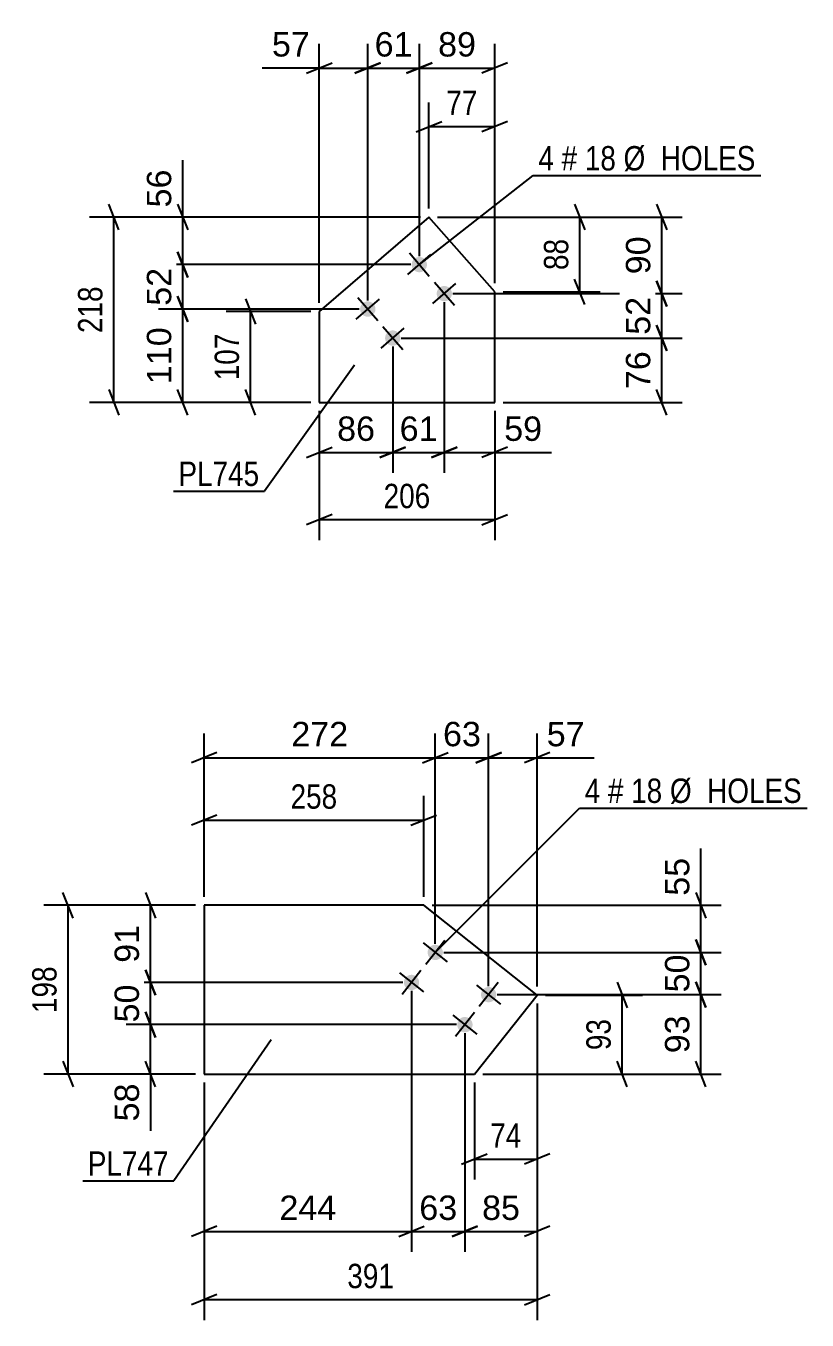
# Model space of a CAD drawing. Header units: millimetres. Extents: x 0 to 841, y 0 to 594.
# Drawn here: x 131 to 222.8, y 195.9 to 348 of the extents above; entities that cross this region are included whole.
import ezdxf

# ---------------------------------------------------------------- set-up
doc = ezdxf.new("R2010")
doc.units = ezdxf.units.MM
doc.styles.add('Arial', font='ARIAL.TTF', dxfattribs={"height": 0.2})
doc.styles.add('Arial Narrow', font='ARIALN.TTF', dxfattribs={"height": 0.2})

# ---------------------------------------------------------------- blocks, each defined once
blk = doc.blocks.new('Part-284934870-2156 - 2155')
at = {"color": 2, "linetype": 'Continuous'}
for p, q in [((151.91, 244.69), (151.91, 224.86)), ((177.72, 244.69), (151.91, 244.69)), ((191.05, 234.14), (177.72, 244.69)), ((183.68, 224.86), (191.05, 234.14)), ((151.91, 224.86), (183.68, 224.86))]:
    blk.add_line(p, q, dxfattribs=at)
blk = doc.blocks.new('Bolt-284934870-2157 - 2155')
at = {"linetype": 'Continuous'}
for points in [[(179.78, 238.59, -1), (178.37, 239.71, -1)], [(176.99, 235.06, -1), (175.58, 236.18, -1)], [(186.06, 233.63, -1), (184.65, 234.75, -1)], [(183.27, 230.1, -1), (181.85, 231.22, -1)]]:
    blk.add_hatch(color=1, dxfattribs=at).paths.add_polyline_path(points)
at = {"color": 1, "linetype": 'Continuous'}
for p, q in [((180.19, 240.56), (177.96, 237.74)), ((177.66, 240.27), (180.49, 238.03)), ((174.87, 236.74), (177.7, 234.5)), ((177.4, 237.03), (175.17, 234.21)), ((183.94, 235.31), (186.76, 233.07)), ((186.47, 235.6), (184.23, 232.78)), ((181.15, 231.78), (183.97, 229.54)), ((183.68, 232.07), (181.44, 229.25))]:
    blk.add_line(p, q, dxfattribs=at)
blk = doc.blocks.new('Part-284934870-2148 - 2147')
at = {"color": 2, "linetype": 'Continuous'}
for p, q in [((178.33, 325.57), (165.45, 314.48)), ((186.06, 316.79), (178.33, 325.57)), ((186.06, 303.79), (186.06, 316.79)), ((165.45, 314.48), (165.45, 303.79)), ((165.45, 303.79), (186.06, 303.79))]:
    blk.add_line(p, q, dxfattribs=at)
blk = doc.blocks.new('Bolt-284934870-2149 - 2147')
at = {"linetype": 'Continuous'}
for points in [[(177.89, 320.57, -1), (176.52, 319.4, -1)], [(180.82, 317.16, -1), (179.46, 315.99, -1)], [(171.83, 315.35, -1), (170.46, 314.17, -1)], [(174.76, 311.94, -1), (173.4, 310.76, -1)]]:
    blk.add_hatch(color=1, dxfattribs=at).paths.add_polyline_path(points)
at = {"color": 1, "linetype": 'Continuous'}
for p, q in [((175.84, 318.81), (178.57, 321.16)), ((176.03, 321.35), (178.38, 318.62)), ((178.97, 317.94), (181.32, 315.21)), ((178.78, 315.4), (181.51, 317.75)), ((169.78, 313.59), (172.51, 315.94)), ((169.97, 316.13), (172.32, 313.4)), ((172.72, 310.18), (175.44, 312.53)), ((172.91, 312.72), (175.26, 309.99))]:
    blk.add_line(p, q, dxfattribs=at)
blk = doc.blocks.new('StraightDimension-284934870-11101 - 2155')
at = {"color": 7, "linetype": 'Continuous'}
for p, q in [((209.69, 240.65), (210.89, 237.65)), ((180.08, 239.15), (212.69, 239.15)), ((210.29, 234.19), (210.29, 239.15)), ((210.89, 232.69), (209.69, 235.69)), ((186.35, 234.19), (212.69, 234.19))]:
    blk.add_line(p, q, dxfattribs=at)
at = {"color": 0}
blk.add_wipeout([(209.54, 239.49), (205.34, 239.49), (205.34, 233.85), (209.54, 233.85)], dxfattribs=at)
at = {"color": 3, "style": 'Arial'}
blk.add_text('50', height=2.865, rotation=90.0002, dxfattribs=at).set_placement((208.94, 234.45))
blk = doc.blocks.new('StraightDimension-284934870-3791 - 2155')
at = {"color": 7, "linetype": 'Continuous'}
for p, q in [((151.91, 245.69), (151.91, 257.54)), ((177.72, 245.69), (177.72, 257.54)), ((153.41, 255.29), (150.41, 254.09)), ((151.91, 254.69), (177.72, 254.69)), ((176.22, 254.09), (179.22, 255.29))]:
    blk.add_line(p, q, dxfattribs=at)
at = {"color": 0}
blk.add_wipeout([(168.15, 255.44), (168.15, 259.64), (161.47, 259.64), (161.47, 255.44)], dxfattribs=at)
at = {"color": 3, "style": 'Arial Narrow'}
blk.add_text('258', height=2.863, dxfattribs=at).set_placement((162.07, 256.04))
blk = doc.blocks.new('StraightDimension-284934870-3783 - 2155')
at = {"color": 7, "linetype": 'Continuous'}
for p, q in [((136.51, 243.19), (135.31, 246.19)), ((150.91, 244.69), (133.06, 244.69)), ((135.91, 224.86), (135.91, 244.69)), ((135.31, 226.36), (136.51, 223.36)), ((150.91, 224.86), (133.06, 224.86))]:
    blk.add_line(p, q, dxfattribs=at)
at = {"color": 0}
blk.add_wipeout([(135.16, 238.12), (130.96, 238.12), (130.96, 231.43), (135.16, 231.43)], dxfattribs=at)
at = {"color": 3, "style": 'Arial Narrow'}
blk.add_text('198', height=2.863, rotation=90.0002, dxfattribs=at).set_placement((134.56, 232.03))
blk = doc.blocks.new('StraightDimension-284934870-11161 - 2155')
at = {"color": 7, "linetype": 'Continuous'}
for p, q in [((176.28, 234.62), (176.28, 203.96)), ((182.56, 229.66), (182.56, 203.96)), ((174.78, 205.76), (177.78, 206.96)), ((184.06, 206.96), (181.06, 205.76)), ((176.28, 206.36), (182.56, 206.36))]:
    blk.add_line(p, q, dxfattribs=at)
at = {"color": 0}
blk.add_wipeout([(182.25, 207.11), (182.25, 211.31), (176.6, 211.31), (176.6, 207.11)], dxfattribs=at)
at = {"color": 3, "style": 'Arial'}
blk.add_text('63', height=2.865, dxfattribs=at).set_placement((177.2, 207.71))
blk = doc.blocks.new('StraightDimension-284934870-3787 - 2155')
at = {"color": 7, "linetype": 'Continuous'}
for p, q in [((191.05, 233.14), (191.05, 212.46)), ((183.68, 223.86), (183.68, 212.46)), ((182.18, 214.26), (185.18, 215.46)), ((183.68, 214.86), (191.05, 214.86)), ((192.55, 215.46), (189.55, 214.26))]:
    blk.add_line(p, q, dxfattribs=at)
at = {"color": 0}
blk.add_wipeout([(189.79, 215.61), (189.79, 219.81), (184.94, 219.81), (184.94, 215.61)], dxfattribs=at)
at = {"color": 3, "style": 'Arial Narrow'}
blk.add_text('74', height=2.863, dxfattribs=at).set_placement((185.54, 216.21))
blk = doc.blocks.new('StraightDimension-284934870-3777 - 2155')
at = {"color": 7, "linetype": 'Continuous'}
for p, q in [((200.45, 235.64), (201.65, 232.64)), ((192.05, 234.14), (203.45, 234.14)), ((201.05, 224.86), (201.05, 234.14)), ((201.65, 223.36), (200.45, 226.36)), ((184.68, 224.86), (203.45, 224.86))]:
    blk.add_line(p, q, dxfattribs=at)
at = {"color": 0}
blk.add_wipeout([(200.3, 231.93), (196.1, 231.93), (196.1, 227.07), (200.3, 227.07)], dxfattribs=at)
at = {"color": 3, "style": 'Arial Narrow'}
blk.add_text('93', height=2.863, rotation=90.0002, dxfattribs=at).set_placement((199.7, 227.67))
blk = doc.blocks.new('StraightDimension-284934870-3837 - 2155')
at = {"color": 7, "linetype": 'Continuous'}
for p, q in [((191.05, 233.14), (191.05, 195.94)), ((151.91, 223.86), (151.91, 195.94)), ((153.41, 198.94), (150.41, 197.74)), ((151.91, 198.34), (191.05, 198.34)), ((189.55, 197.74), (192.55, 198.94))]:
    blk.add_line(p, q, dxfattribs=at)
at = {"color": 0}
blk.add_wipeout([(174.82, 199.09), (174.82, 203.29), (168.14, 203.29), (168.14, 199.09)], dxfattribs=at)
at = {"color": 3, "style": 'Arial Narrow'}
blk.add_text('391', height=2.863, dxfattribs=at).set_placement((168.74, 199.69))
blk = doc.blocks.new('StraightDimension-284934870-11100 - 2155')
at = {"color": 7, "linetype": 'Continuous'}
for p, q in [((209.69, 246.19), (210.89, 243.19)), ((178.72, 244.69), (212.69, 244.69)), ((210.29, 239.15), (210.29, 244.69)), ((210.89, 237.65), (209.69, 240.65)), ((180.08, 239.15), (212.69, 239.15))]:
    blk.add_line(p, q, dxfattribs=at)
at = {"color": 0}
blk.add_wipeout([(209.54, 250.86), (205.34, 250.86), (205.34, 245.21), (209.54, 245.21)], dxfattribs=at)
at = {"color": 7, "linetype": 'Continuous'}
blk.add_line((210.29, 244.69), (210.29, 251.38), dxfattribs=at)
blk.add_line((210.29, 244.69), (210.29, 251.38), dxfattribs=at)
at = {"color": 3, "style": 'Arial'}
blk.add_text('55', height=2.865, rotation=90.0002, dxfattribs=at).set_placement((208.94, 245.81))
blk = doc.blocks.new('StraightDimension-284934870-11102 - 2155')
at = {"color": 7, "linetype": 'Continuous'}
for p, q in [((209.69, 235.69), (210.89, 232.69)), ((186.35, 234.19), (212.69, 234.19)), ((210.29, 224.86), (210.29, 234.19)), ((210.89, 223.36), (209.69, 226.36)), ((184.68, 224.86), (212.69, 224.86))]:
    blk.add_line(p, q, dxfattribs=at)
at = {"color": 0}
blk.add_wipeout([(209.54, 232.35), (205.34, 232.35), (205.34, 226.7), (209.54, 226.7)], dxfattribs=at)
at = {"color": 3, "style": 'Arial'}
blk.add_text('93', height=2.865, rotation=90.0002, dxfattribs=at).set_placement((208.94, 227.3))
blk = doc.blocks.new('StraightDimension-284934870-11137 - 2155')
at = {"color": 7, "linetype": 'Continuous'}
for p, q in [((185.35, 235.19), (185.35, 264.88)), ((191.05, 235.14), (191.05, 264.88)), ((183.85, 261.43), (186.85, 262.63)), ((185.35, 262.03), (191.05, 262.03)), ((192.55, 262.63), (189.55, 261.43))]:
    blk.add_line(p, q, dxfattribs=at)
at = {"color": 0}
blk.add_wipeout([(197.22, 262.78), (197.22, 266.98), (191.58, 266.98), (191.58, 262.78)], dxfattribs=at)
at = {"color": 7, "linetype": 'Continuous'}
blk.add_line((191.05, 262.03), (197.75, 262.03), dxfattribs=at)
blk.add_line((191.05, 262.03), (197.75, 262.03), dxfattribs=at)
at = {"color": 3, "style": 'Arial'}
blk.add_text('57', height=2.865, dxfattribs=at).set_placement((192.18, 263.38))
blk = doc.blocks.new('StraightDimension-284934870-11138 - 2155')
at = {"color": 7, "linetype": 'Continuous'}
for p, q in [((179.08, 240.15), (179.08, 264.88)), ((185.35, 235.19), (185.35, 264.88)), ((177.58, 261.43), (180.58, 262.63)), ((179.08, 262.03), (185.35, 262.03)), ((186.85, 262.63), (183.85, 261.43))]:
    blk.add_line(p, q, dxfattribs=at)
at = {"color": 0}
blk.add_wipeout([(185.04, 262.78), (185.04, 266.98), (179.39, 266.98), (179.39, 262.78)], dxfattribs=at)
at = {"color": 3, "style": 'Arial'}
blk.add_text('63', height=2.865, dxfattribs=at).set_placement((179.99, 263.38))
blk = doc.blocks.new('StraightDimension-284934870-11139 - 2155')
at = {"color": 7, "linetype": 'Continuous'}
for p, q in [((151.91, 245.69), (151.91, 264.88)), ((179.08, 240.15), (179.08, 264.88)), ((153.41, 262.63), (150.41, 261.43)), ((151.91, 262.03), (179.08, 262.03)), ((177.58, 261.43), (180.58, 262.63))]:
    blk.add_line(p, q, dxfattribs=at)
at = {"color": 0}
blk.add_wipeout([(169.43, 262.78), (169.43, 266.98), (161.56, 266.98), (161.56, 262.78)], dxfattribs=at)
at = {"color": 3, "style": 'Arial'}
blk.add_text('272', height=2.865, dxfattribs=at).set_placement((162.16, 263.38))
blk = doc.blocks.new('StraightDimension-284934870-11160 - 2155')
at = {"color": 7, "linetype": 'Continuous'}
for p, q in [((191.05, 233.14), (191.05, 203.96)), ((182.56, 229.66), (182.56, 203.96)), ((181.06, 205.76), (184.06, 206.96)), ((192.55, 206.96), (189.55, 205.76)), ((182.56, 206.36), (191.05, 206.36))]:
    blk.add_line(p, q, dxfattribs=at)
at = {"color": 0}
blk.add_wipeout([(189.63, 207.11), (189.63, 211.31), (183.98, 211.31), (183.98, 207.11)], dxfattribs=at)
at = {"color": 3, "style": 'Arial'}
blk.add_text('85', height=2.865, dxfattribs=at).set_placement((184.58, 207.71))
blk = doc.blocks.new('StraightDimension-284934870-11162 - 2155')
at = {"color": 7, "linetype": 'Continuous'}
for p, q in [((176.28, 234.62), (176.28, 203.96)), ((151.91, 223.86), (151.91, 203.96)), ((153.41, 206.96), (150.41, 205.76)), ((174.78, 205.76), (177.78, 206.96)), ((151.91, 206.36), (176.28, 206.36))]:
    blk.add_line(p, q, dxfattribs=at)
at = {"color": 0}
blk.add_wipeout([(168.03, 207.11), (168.03, 211.31), (160.16, 211.31), (160.16, 207.11)], dxfattribs=at)
at = {"color": 3, "style": 'Arial'}
blk.add_text('244', height=2.865, dxfattribs=at).set_placement((160.76, 207.71))
blk = doc.blocks.new('StraightDimension-284934870-11183 - 2155')
at = {"color": 7, "linetype": 'Continuous'}
for p, q in [((145, 246.19), (146.2, 243.19)), ((150.91, 244.69), (142.75, 244.69)), ((145.6, 235.62), (145.6, 244.69)), ((146.2, 234.12), (145, 237.12)), ((175.28, 235.62), (142.75, 235.62))]:
    blk.add_line(p, q, dxfattribs=at)
at = {"color": 0}
blk.add_wipeout([(144.85, 242.98), (140.65, 242.98), (140.65, 237.33), (144.85, 237.33)], dxfattribs=at)
at = {"color": 3, "style": 'Arial'}
blk.add_text('91', height=2.865, rotation=90.0002, dxfattribs=at).set_placement((144.25, 237.93))
blk = doc.blocks.new('StraightDimension-284934870-11184 - 2155')
at = {"color": 7, "linetype": 'Continuous'}
for p, q in [((145, 237.12), (146.2, 234.12)), ((175.28, 235.62), (142.75, 235.62)), ((145.6, 230.66), (145.6, 235.62)), ((146.2, 229.16), (145, 232.16)), ((181.56, 230.66), (142.75, 230.66))]:
    blk.add_line(p, q, dxfattribs=at)
at = {"color": 0}
blk.add_wipeout([(144.85, 235.96), (140.65, 235.96), (140.65, 230.32), (144.85, 230.32)], dxfattribs=at)
at = {"color": 3, "style": 'Arial'}
blk.add_text('50', height=2.865, rotation=90.0002, dxfattribs=at).set_placement((144.25, 230.92))
blk = doc.blocks.new('StraightDimension-284934870-11185 - 2155')
at = {"color": 7, "linetype": 'Continuous'}
for p, q in [((145, 232.16), (146.2, 229.16)), ((181.56, 230.66), (142.75, 230.66)), ((145.6, 224.86), (145.6, 230.66)), ((146.2, 223.36), (145, 226.36)), ((150.91, 224.86), (142.75, 224.86))]:
    blk.add_line(p, q, dxfattribs=at)
at = {"color": 0}
blk.add_wipeout([(144.85, 224.34), (140.65, 224.34), (140.65, 218.69), (144.85, 218.69)], dxfattribs=at)
at = {"color": 7, "linetype": 'Continuous'}
blk.add_line((145.6, 224.86), (145.6, 218.17), dxfattribs=at)
blk.add_line((145.6, 224.86), (145.6, 218.17), dxfattribs=at)
at = {"color": 3, "style": 'Arial'}
blk.add_text('58', height=2.865, rotation=90.0002, dxfattribs=at).set_placement((144.25, 219.29))
blk = doc.blocks.new('StraightDimension-284934870-11205 - 2147')
at = {"color": 7, "linetype": 'Continuous'}
for p, q in [((177.21, 320.98), (177.21, 345.94)), ((186.06, 317.79), (186.06, 345.94)), ((175.71, 342.49), (178.71, 343.69)), ((177.21, 343.09), (186.06, 343.09)), ((187.56, 343.69), (184.56, 342.49))]:
    blk.add_line(p, q, dxfattribs=at)
at = {"color": 0}
blk.add_wipeout([(184.46, 343.84), (184.46, 348.04), (178.81, 348.04), (178.81, 343.84)], dxfattribs=at)
at = {"color": 3, "style": 'Arial'}
blk.add_text('89', height=2.865, dxfattribs=at).set_placement((179.41, 344.44))
blk = doc.blocks.new('StraightDimension-284934870-3727 - 2147')
at = {"color": 7, "linetype": 'Continuous'}
for p, q in [((156.76, 315.98), (157.96, 312.98)), ((164.45, 314.48), (154.51, 314.48)), ((157.36, 303.79), (157.36, 314.48)), ((157.96, 302.29), (156.76, 305.29)), ((164.45, 303.79), (154.51, 303.79))]:
    blk.add_line(p, q, dxfattribs=at)
at = {"color": 0}
blk.add_wipeout([(156.61, 312.48), (152.41, 312.48), (152.41, 305.79), (156.61, 305.79)], dxfattribs=at)
at = {"color": 3, "style": 'Arial Narrow'}
blk.add_text('107', height=2.863, rotation=90.0002, dxfattribs=at).set_placement((156.01, 306.39))
blk = doc.blocks.new('StraightDimension-284934870-11425 - 2147')
at = {"color": 7, "linetype": 'Continuous'}
for p, q in [((174.08, 310.35), (174.08, 295.52)), ((165.45, 302.79), (165.45, 295.52)), ((163.95, 297.32), (166.95, 298.52)), ((175.58, 298.52), (172.58, 297.32)), ((165.45, 297.92), (174.08, 297.92))]:
    blk.add_line(p, q, dxfattribs=at)
at = {"color": 0}
blk.add_wipeout([(172.59, 298.67), (172.59, 302.87), (166.94, 302.87), (166.94, 298.67)], dxfattribs=at)
at = {"color": 3, "style": 'Arial'}
blk.add_text('86', height=2.865, dxfattribs=at).set_placement((167.54, 299.27))
blk = doc.blocks.new('StraightDimension-284934870-3711 - 2147')
at = {"color": 7, "linetype": 'Continuous'}
for p, q in [((178.33, 326.57), (178.33, 339.05)), ((186.06, 317.79), (186.06, 339.05)), ((176.83, 335.6), (179.83, 336.8)), ((178.33, 336.2), (186.06, 336.2)), ((187.56, 336.8), (184.56, 335.6))]:
    blk.add_line(p, q, dxfattribs=at)
at = {"color": 0}
blk.add_wipeout([(184.62, 336.95), (184.62, 341.15), (179.77, 341.15), (179.77, 336.95)], dxfattribs=at)
at = {"color": 3, "style": 'Arial Narrow'}
blk.add_text('77', height=2.863, dxfattribs=at).set_placement((180.37, 337.55))
blk = doc.blocks.new('StraightDimension-284934870-3717 - 2147')
at = {"color": 7, "linetype": 'Continuous'}
for p, q in [((165.45, 302.79), (165.45, 287.61)), ((186.06, 302.79), (186.06, 287.61)), ((166.95, 290.61), (163.95, 289.41)), ((184.56, 289.41), (187.56, 290.61)), ((165.45, 290.01), (186.06, 290.01))]:
    blk.add_line(p, q, dxfattribs=at)
at = {"color": 0}
blk.add_wipeout([(179.1, 290.76), (179.1, 294.96), (172.41, 294.96), (172.41, 290.76)], dxfattribs=at)
at = {"color": 3, "style": 'Arial Narrow'}
blk.add_text('206', height=2.863, dxfattribs=at).set_placement((173.01, 291.36))
blk = doc.blocks.new('StraightDimension-284934870-3721 - 2147')
at = {"color": 7, "linetype": 'Continuous'}
for p, q in [((195.46, 327.07), (196.66, 324.07)), ((179.33, 325.57), (198.46, 325.57)), ((196.06, 316.79), (196.06, 325.57)), ((196.66, 315.29), (195.46, 318.29)), ((187.06, 316.79), (198.46, 316.79))]:
    blk.add_line(p, q, dxfattribs=at)
at = {"color": 0}
blk.add_wipeout([(195.31, 323.61), (191.11, 323.61), (191.11, 318.75), (195.31, 318.75)], dxfattribs=at)
at = {"color": 3, "style": 'Arial Narrow'}
blk.add_text('88', height=2.863, rotation=90.0002, dxfattribs=at).set_placement((194.71, 319.35))
blk = doc.blocks.new('StraightDimension-284934870-3773 - 2147')
at = {"color": 7, "linetype": 'Continuous'}
for p, q in [((141.9, 324.07), (140.7, 327.07)), ((177.33, 325.57), (138.45, 325.57)), ((141.3, 303.79), (141.3, 325.57)), ((140.7, 305.29), (141.9, 302.29)), ((164.45, 303.79), (138.45, 303.79))]:
    blk.add_line(p, q, dxfattribs=at)
at = {"color": 0}
blk.add_wipeout([(140.55, 318.03), (136.35, 318.03), (136.35, 311.34), (140.55, 311.34)], dxfattribs=at)
at = {"color": 3, "style": 'Arial Narrow'}
blk.add_text('218', height=2.863, rotation=90.0002, dxfattribs=at).set_placement((139.95, 311.94))
blk = doc.blocks.new('StraightDimension-284934870-11206 - 2147')
at = {"color": 7, "linetype": 'Continuous'}
for p, q in [((171.14, 315.76), (171.14, 345.94)), ((177.21, 320.98), (177.21, 345.94)), ((169.64, 342.49), (172.64, 343.69)), ((171.14, 343.09), (177.21, 343.09)), ((178.71, 343.69), (175.71, 342.49))]:
    blk.add_line(p, q, dxfattribs=at)
at = {"color": 0}
blk.add_wipeout([(177, 343.84), (177, 348.04), (171.35, 348.04), (171.35, 343.84)], dxfattribs=at)
at = {"color": 3, "style": 'Arial'}
blk.add_text('61', height=2.865, dxfattribs=at).set_placement((171.95, 344.44))
blk = doc.blocks.new('StraightDimension-284934870-11207 - 2147')
at = {"color": 7, "linetype": 'Continuous'}
for p, q in [((165.45, 315.48), (165.45, 345.94)), ((171.14, 315.76), (171.14, 345.94)), ((163.95, 342.49), (166.95, 343.69)), ((165.45, 343.09), (171.14, 343.09)), ((172.64, 343.69), (169.64, 342.49))]:
    blk.add_line(p, q, dxfattribs=at)
at = {"color": 0}
blk.add_wipeout([(164.93, 343.84), (164.93, 348.04), (159.28, 348.04), (159.28, 343.84)], dxfattribs=at)
at = {"color": 7, "linetype": 'Continuous'}
blk.add_line((165.45, 343.09), (158.75, 343.09), dxfattribs=at)
blk.add_line((165.45, 343.09), (158.75, 343.09), dxfattribs=at)
at = {"color": 3, "style": 'Arial'}
blk.add_text('57', height=2.865, dxfattribs=at).set_placement((159.88, 344.44))
blk = doc.blocks.new('StraightDimension-284934870-11246 - 2147')
at = {"color": 7, "linetype": 'Continuous'}
for p, q in [((148.79, 327.07), (149.99, 324.07)), ((177.33, 325.57), (146.54, 325.57)), ((149.39, 319.98), (149.39, 325.57)), ((149.99, 318.48), (148.79, 321.48)), ((176.21, 319.98), (146.54, 319.98))]:
    blk.add_line(p, q, dxfattribs=at)
at = {"color": 0}
blk.add_wipeout([(148.64, 331.74), (144.44, 331.74), (144.44, 326.1), (148.64, 326.1)], dxfattribs=at)
at = {"color": 7, "linetype": 'Continuous'}
blk.add_line((149.39, 325.57), (149.39, 332.27), dxfattribs=at)
blk.add_line((149.39, 325.57), (149.39, 332.27), dxfattribs=at)
at = {"color": 3, "style": 'Arial'}
blk.add_text('56', height=2.865, rotation=90.0002, dxfattribs=at).set_placement((148.04, 326.7))
blk = doc.blocks.new('StraightDimension-284934870-11247 - 2147')
at = {"color": 7, "linetype": 'Continuous'}
for p, q in [((148.79, 321.48), (149.99, 318.48)), ((176.21, 319.98), (146.54, 319.98)), ((149.39, 314.76), (149.39, 319.98)), ((149.99, 313.26), (148.79, 316.26)), ((170.14, 314.76), (146.54, 314.76))]:
    blk.add_line(p, q, dxfattribs=at)
at = {"color": 0}
blk.add_wipeout([(148.64, 320.2), (144.44, 320.2), (144.44, 314.55), (148.64, 314.55)], dxfattribs=at)
at = {"color": 3, "style": 'Arial'}
blk.add_text('52', height=2.865, rotation=90.0002, dxfattribs=at).set_placement((148.04, 315.15))
blk = doc.blocks.new('StraightDimension-284934870-11248 - 2147')
at = {"color": 7, "linetype": 'Continuous'}
for p, q in [((148.79, 316.26), (149.99, 313.26)), ((170.14, 314.76), (146.54, 314.76)), ((149.39, 303.79), (149.39, 314.76)), ((149.99, 302.29), (148.79, 305.29)), ((164.45, 303.79), (146.54, 303.79))]:
    blk.add_line(p, q, dxfattribs=at)
at = {"color": 0}
blk.add_wipeout([(148.64, 313.21), (144.44, 313.21), (144.44, 305.34), (148.64, 305.34)], dxfattribs=at)
at = {"color": 3, "style": 'Arial'}
blk.add_text('110', height=2.865, rotation=90.0002, dxfattribs=at).set_placement((148.04, 305.94))
blk = doc.blocks.new('StraightDimension-284934870-11289 - 2147')
at = {"color": 7, "linetype": 'Continuous'}
for p, q in [((205.1, 327.07), (206.3, 324.07)), ((179.33, 325.57), (208.1, 325.57)), ((205.7, 316.57), (205.7, 325.57)), ((206.3, 315.07), (205.1, 318.07)), ((181.14, 316.57), (208.1, 316.57))]:
    blk.add_line(p, q, dxfattribs=at)
at = {"color": 0}
blk.add_wipeout([(204.95, 323.9), (200.75, 323.9), (200.75, 318.25), (204.95, 318.25)], dxfattribs=at)
at = {"color": 3, "style": 'Arial'}
blk.add_text('90', height=2.865, rotation=90.0002, dxfattribs=at).set_placement((204.35, 318.85))
blk = doc.blocks.new('StraightDimension-284934870-11290 - 2147')
at = {"color": 7, "linetype": 'Continuous'}
for p, q in [((205.1, 318.07), (206.3, 315.07)), ((181.14, 316.57), (208.1, 316.57)), ((205.7, 311.35), (205.7, 316.57)), ((206.3, 309.85), (205.1, 312.85)), ((175.08, 311.35), (208.1, 311.35))]:
    blk.add_line(p, q, dxfattribs=at)
at = {"color": 0}
blk.add_wipeout([(204.95, 316.79), (200.75, 316.79), (200.75, 311.14), (204.95, 311.14)], dxfattribs=at)
at = {"color": 3, "style": 'Arial'}
blk.add_text('52', height=2.865, rotation=90.0002, dxfattribs=at).set_placement((204.35, 311.74))
blk = doc.blocks.new('StraightDimension-284934870-11291 - 2147')
at = {"color": 7, "linetype": 'Continuous'}
for p, q in [((205.1, 312.85), (206.3, 309.85)), ((175.08, 311.35), (208.1, 311.35)), ((205.7, 303.79), (205.7, 311.35)), ((206.3, 302.29), (205.1, 305.29)), ((187.06, 303.79), (208.1, 303.79))]:
    blk.add_line(p, q, dxfattribs=at)
at = {"color": 0}
blk.add_wipeout([(204.95, 310.4), (200.75, 310.4), (200.75, 304.75), (204.95, 304.75)], dxfattribs=at)
at = {"color": 3, "style": 'Arial'}
blk.add_text('76', height=2.865, rotation=90.0002, dxfattribs=at).set_placement((204.35, 305.35))
blk = doc.blocks.new('StraightDimension-284934870-11423 - 2147')
at = {"color": 7, "linetype": 'Continuous'}
for p, q in [((180.14, 315.57), (180.14, 295.52)), ((186.06, 302.79), (186.06, 295.52)), ((178.64, 297.32), (181.64, 298.52)), ((187.56, 298.52), (184.56, 297.32)), ((180.14, 297.92), (186.06, 297.92))]:
    blk.add_line(p, q, dxfattribs=at)
at = {"color": 0}
blk.add_wipeout([(192.23, 298.67), (192.23, 302.87), (186.58, 302.87), (186.58, 298.67)], dxfattribs=at)
at = {"color": 7, "linetype": 'Continuous'}
blk.add_line((186.06, 297.92), (192.75, 297.92), dxfattribs=at)
blk.add_line((186.06, 297.92), (192.75, 297.92), dxfattribs=at)
at = {"color": 3, "style": 'Arial'}
blk.add_text('59', height=2.865, dxfattribs=at).set_placement((187.18, 299.27))
blk = doc.blocks.new('StraightDimension-284934870-11424 - 2147')
at = {"color": 7, "linetype": 'Continuous'}
for p, q in [((180.14, 315.57), (180.14, 295.52)), ((174.08, 310.35), (174.08, 295.52)), ((172.58, 297.32), (175.58, 298.52)), ((181.64, 298.52), (178.64, 297.32)), ((174.08, 297.92), (180.14, 297.92))]:
    blk.add_line(p, q, dxfattribs=at)
at = {"color": 0}
blk.add_wipeout([(179.94, 298.67), (179.94, 302.87), (174.29, 302.87), (174.29, 298.67)], dxfattribs=at)
at = {"color": 3, "style": 'Arial'}
blk.add_text('61', height=2.865, dxfattribs=at).set_placement((174.89, 299.27))
blk = doc.blocks.new('Mark-284934870-4383 - 2155')
at = {"color": 0}
blk.add_wipeout([(147.74, 212.9), (147.74, 215.9), (138.24, 215.9), (138.24, 212.9)], dxfattribs=at)
blk.add_wipeout([(147.74, 212.9), (147.74, 215.9), (138.24, 215.9), (138.24, 212.9)], dxfattribs=at)
at = {"color": 30, "linetype": 'Continuous'}
for p in [(159.77, 228.86), (137.64, 212.3)]:
    blk.add_line(p, (148.34, 212.3), dxfattribs=at)
at = {"color": 3, "style": 'Arial Narrow'}
blk.add_text('PL747', height=2.863, dxfattribs=at).set_placement((138.24, 212.9))
blk = doc.blocks.new('Mark-284934870-4386 - 2155')
at = {"color": 0}
for points in [[(198.47, 256.72), (198.47, 259.72), (196.65, 259.72), (196.65, 256.72)], [(201.2, 256.72), (201.2, 259.72), (199.37, 259.72), (199.37, 256.72)], [(205.76, 256.72), (205.76, 259.72), (202.1, 259.72), (202.1, 256.72)], [(222.19, 256.72), (222.19, 259.72), (206.66, 259.72), (206.66, 256.72)]]:
    blk.add_wipeout(points, dxfattribs=at)
for points in [[(198.47, 256.72), (198.47, 259.72), (196.65, 259.72), (196.65, 256.72)], [(201.2, 256.72), (201.2, 259.72), (199.37, 259.72), (199.37, 256.72)], [(205.76, 256.72), (205.76, 259.72), (202.1, 259.72), (202.1, 256.72)], [(222.19, 256.72), (222.19, 259.72), (206.66, 259.72), (206.66, 256.72)]]:
    blk.add_wipeout(points, dxfattribs=at)
at = {"color": 7, "linetype": 'Continuous'}
for p, q in [((179.08, 239.15), (196.05, 256.12)), ((196.05, 256.12), (222.79, 256.12))]:
    blk.add_line(p, q, dxfattribs=at)
at = {"color": 3, "style": 'Arial Narrow'}
for s, height, p in [('4', 2.86, (196.65, 256.72)), ('#', 2.86, (199.37, 256.72)), ('18', 2.863, (202.1, 256.72)), ('Ø  HOLES', 2.863, (206.66, 256.72))]:
    blk.add_text(s, height=height, dxfattribs=at).set_placement(p)
blk = doc.blocks.new('Mark-284934870-4379 - 2147')
at = {"color": 0}
blk.add_wipeout([(158.39, 293.97), (158.39, 296.97), (148.89, 296.97), (148.89, 293.97)], dxfattribs=at)
blk.add_wipeout([(158.39, 293.97), (158.39, 296.97), (148.89, 296.97), (148.89, 293.97)], dxfattribs=at)
at = {"color": 30, "linetype": 'Continuous'}
for p in [(169.6, 308.18), (148.29, 293.37)]:
    blk.add_line(p, (158.99, 293.37), dxfattribs=at)
at = {"color": 3, "style": 'Arial Narrow'}
blk.add_text('PL745', height=2.863, dxfattribs=at).set_placement((148.89, 293.97))
blk = doc.blocks.new('Mark-284934870-4382 - 2147')
at = {"color": 0}
for points in [[(193.03, 331.05), (193.03, 334.05), (191.2, 334.05), (191.2, 331.05)], [(195.76, 331.05), (195.76, 334.05), (193.93, 334.05), (193.93, 331.05)], [(200.31, 331.05), (200.31, 334.05), (196.66, 334.05), (196.66, 331.05)], [(216.74, 331.05), (216.74, 334.05), (201.21, 334.05), (201.21, 331.05)]]:
    blk.add_wipeout(points, dxfattribs=at)
for points in [[(193.03, 331.05), (193.03, 334.05), (191.2, 334.05), (191.2, 331.05)], [(195.76, 331.05), (195.76, 334.05), (193.93, 334.05), (193.93, 331.05)], [(200.31, 331.05), (200.31, 334.05), (196.66, 334.05), (196.66, 331.05)], [(216.74, 331.05), (216.74, 334.05), (201.21, 334.05), (201.21, 331.05)]]:
    blk.add_wipeout(points, dxfattribs=at)
at = {"color": 7, "linetype": 'Continuous'}
for p, q in [((177.21, 319.98), (190.6, 330.45)), ((190.6, 330.45), (217.34, 330.45))]:
    blk.add_line(p, q, dxfattribs=at)
at = {"color": 3, "style": 'Arial Narrow'}
for s, height, p in [('4', 2.86, (191.2, 331.05)), ('#', 2.86, (193.93, 331.05)), ('18', 2.863, (196.66, 331.05)), ('Ø  HOLES', 2.863, (201.21, 331.05))]:
    blk.add_text(s, height=height, dxfattribs=at).set_placement(p)

msp = doc.modelspace()

# ---------------------------------------------------------------- block references
for name in ['Part-284934870-2148 - 2147', 'Bolt-284934870-2149 - 2147', 'StraightDimension-284934870-3727 - 2147', 'StraightDimension-284934870-3791 - 2155', 'Part-284934870-2156 - 2155', 'Bolt-284934870-2157 - 2155']:
    msp.add_blockref(name, (0, 0))

# ---------------------------------------------------------------- next in the draw order: block references
for name in ['StraightDimension-284934870-11205 - 2147', 'StraightDimension-284934870-11425 - 2147', 'StraightDimension-284934870-3783 - 2155', 'StraightDimension-284934870-11101 - 2155']:
    msp.add_blockref(name, (0, 0))

# ---------------------------------------------------------------- next in the draw order: block references
for name in ['StraightDimension-284934870-3711 - 2147', 'StraightDimension-284934870-3717 - 2147', 'StraightDimension-284934870-11100 - 2155', 'StraightDimension-284934870-11161 - 2155']:
    msp.add_blockref(name, (0, 0))

# ---------------------------------------------------------------- next in the draw order: block references
for name in ['StraightDimension-284934870-3773 - 2147', 'StraightDimension-284934870-3721 - 2147', 'StraightDimension-284934870-3787 - 2155']:
    msp.add_blockref(name, (0, 0))

# ---------------------------------------------------------------- next in the draw order: block references
for name in ['StraightDimension-284934870-11206 - 2147', 'StraightDimension-284934870-3777 - 2155']:
    msp.add_blockref(name, (0, 0))

# ---------------------------------------------------------------- next in the draw order: block references
for name in ['StraightDimension-284934870-11207 - 2147', 'StraightDimension-284934870-11289 - 2147', 'StraightDimension-284934870-3837 - 2155']:
    msp.add_blockref(name, (0, 0))

# ---------------------------------------------------------------- next in the draw order: block references
for name in ['StraightDimension-284934870-11246 - 2147', 'StraightDimension-284934870-11102 - 2155']:
    msp.add_blockref(name, (0, 0))

# ---------------------------------------------------------------- next in the draw order: block references
for name in ['Mark-284934870-4382 - 2147', 'StraightDimension-284934870-11247 - 2147', 'StraightDimension-284934870-11137 - 2155', 'StraightDimension-284934870-11160 - 2155']:
    msp.add_blockref(name, (0, 0))

# ---------------------------------------------------------------- next in the draw order: block references
for name in ['StraightDimension-284934870-11290 - 2147', 'StraightDimension-284934870-11248 - 2147', 'StraightDimension-284934870-11138 - 2155']:
    msp.add_blockref(name, (0, 0))

# ---------------------------------------------------------------- next in the draw order: block references
for name in ['StraightDimension-284934870-11291 - 2147', 'Mark-284934870-4379 - 2147', 'StraightDimension-284934870-11139 - 2155', 'StraightDimension-284934870-11162 - 2155']:
    msp.add_blockref(name, (0, 0))

# ---------------------------------------------------------------- next in the draw order: block references
for name in ['StraightDimension-284934870-11423 - 2147', 'Mark-284934870-4386 - 2155', 'StraightDimension-284934870-11183 - 2155']:
    msp.add_blockref(name, (0, 0))

# ---------------------------------------------------------------- next in the draw order: block references
for name in ['StraightDimension-284934870-11424 - 2147', 'StraightDimension-284934870-11184 - 2155']:
    msp.add_blockref(name, (0, 0))

# ---------------------------------------------------------------- next in the draw order: block references
msp.add_blockref('StraightDimension-284934870-11185 - 2155', (0, 0))

# ---------------------------------------------------------------- next in the draw order: block references
msp.add_blockref('Mark-284934870-4383 - 2155', (0, 0))

doc.saveas('drawing.dxf')
